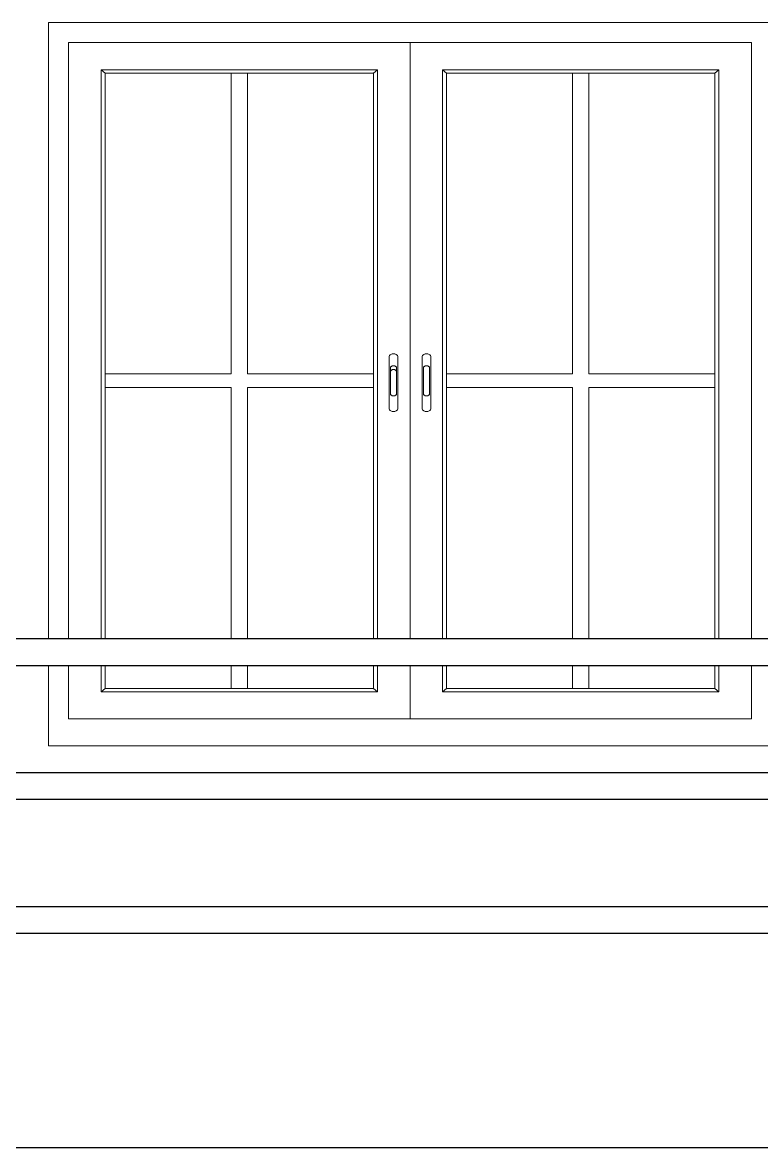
# Model space of a CAD drawing. Header units: inches. Extents: x -5058079 to -5054904, y -3262045 to -3259800.
# Drawn here: x -5056989.3 to -5056934.1, y -3261550.7 to -3261466.7 of the extents above; entities that cross this region are included whole.
import ezdxf

# ---------------------------------------------------------------- set-up
doc = ezdxf.new("R2010")
doc.units = ezdxf.units.IN
doc.header["$LTSCALE"] = 2
doc.header["$MEASUREMENT"] = 0
doc.layers.get('0').update_dxf_attribs({"linetype": 'CONTINUOUS'})
doc.layers.add('window', color=4, linetype='CONTINUOUS', lineweight=13)

msp = doc.modelspace()

# ---------------------------------------------------------------- linework, layer by layer
at = {"ltscale": 0.5}
for p, q in [((-5057092.271, -3261512.719), (-5056646.213, -3261512.719)), ((-5057070.238, -3261514.719), (-5056646.213, -3261514.719)), ((-5057070.238, -3261522.719), (-5056646.213, -3261522.719)), ((-5057070.238, -3261524.719), (-5056646.213, -3261524.719)), ((-5057070.238, -3261532.719), (-5056646.213, -3261532.719)), ((-5057070.238, -3261534.719), (-5056646.213, -3261534.719)), ((-5057080.266, -3261550.719), (-5056641.213, -3261550.719))]:
    msp.add_line(p, q, dxfattribs=at)
at = {"layer": 'window'}
for p, q in [((-5056987.354, -3261512.719), (-5056987.354, -3261466.719)), ((-5056987.354, -3261466.719), (-5056897.354, -3261466.719)), ((-5056985.854, -3261512.719), (-5056985.854, -3261468.219)), ((-5056985.854, -3261468.219), (-5056934.854, -3261468.219)), ((-5056960.354, -3261468.219), (-5056960.354, -3261512.719)), ((-5056934.854, -3261468.219), (-5056934.854, -3261512.719)), ((-5056962.788, -3261470.243), (-5056983.42, -3261470.243)), ((-5056983.42, -3261470.243), (-5056983.42, -3261512.719)), ((-5056983.116, -3261470.496), (-5056983.42, -3261470.243)), ((-5056983.116, -3261470.496), (-5056983.116, -3261512.719)), ((-5056983.116, -3261470.496), (-5056963.092, -3261470.496)), ((-5056973.712, -3261470.496), (-5056973.712, -3261492.964)), ((-5056972.496, -3261470.496), (-5056972.496, -3261492.964)), ((-5056963.092, -3261470.496), (-5056962.788, -3261470.243)), ((-5056963.092, -3261512.719), (-5056963.092, -3261470.496)), ((-5056962.788, -3261512.719), (-5056962.788, -3261470.243)), ((-5056957.92, -3261512.719), (-5056957.92, -3261470.243)), ((-5056957.92, -3261470.243), (-5056937.288, -3261470.243)), ((-5056957.616, -3261470.496), (-5056957.92, -3261470.243)), ((-5056957.616, -3261512.719), (-5056957.616, -3261470.496)), ((-5056937.592, -3261470.496), (-5056957.616, -3261470.496)), ((-5056948.212, -3261470.496), (-5056948.212, -3261492.964)), ((-5056946.996, -3261470.496), (-5056946.996, -3261492.964)), ((-5056937.592, -3261470.496), (-5056937.288, -3261470.243)), ((-5056937.592, -3261470.496), (-5056937.592, -3261512.719)), ((-5056937.288, -3261470.243), (-5056937.288, -3261512.719)), ((-5056961.784, -3261491.505), (-5056961.824, -3261491.531)), ((-5056961.74, -3261491.485), (-5056961.784, -3261491.505)), ((-5056961.691, -3261491.47), (-5056961.74, -3261491.485)), ((-5056961.64, -3261491.461), (-5056961.691, -3261491.47)), ((-5056961.588, -3261491.458), (-5056961.64, -3261491.461)), ((-5056961.535, -3261491.461), (-5056961.588, -3261491.458)), ((-5056961.484, -3261491.47), (-5056961.535, -3261491.461)), ((-5056961.436, -3261491.485), (-5056961.484, -3261491.47)), ((-5056961.391, -3261491.505), (-5056961.436, -3261491.485)), ((-5056961.351, -3261491.531), (-5056961.391, -3261491.505)), ((-5056959.317, -3261491.505), (-5056959.357, -3261491.531)), ((-5056959.317, -3261491.505), (-5056959.272, -3261491.485)), ((-5056959.224, -3261491.47), (-5056959.272, -3261491.485)), ((-5056959.173, -3261491.461), (-5056959.224, -3261491.47)), ((-5056959.12, -3261491.458), (-5056959.173, -3261491.461)), ((-5056959.068, -3261491.461), (-5056959.12, -3261491.458)), ((-5056959.068, -3261491.461), (-5056959.017, -3261491.47)), ((-5056959.017, -3261491.47), (-5056958.969, -3261491.485)), ((-5056958.969, -3261491.485), (-5056958.924, -3261491.505)), ((-5056958.924, -3261491.505), (-5056958.884, -3261491.531)), ((-5056961.918, -3261491.668), (-5056961.922, -3261491.707)), ((-5056961.922, -3261491.707), (-5056961.922, -3261495.522)), ((-5056961.906, -3261491.63), (-5056961.918, -3261491.668)), ((-5056961.886, -3261491.594), (-5056961.906, -3261491.63)), ((-5056961.858, -3261491.56), (-5056961.886, -3261491.594)), ((-5056961.824, -3261491.531), (-5056961.858, -3261491.56)), ((-5056961.69, -3261492.366), (-5056961.657, -3261492.356)), ((-5056961.657, -3261492.356), (-5056961.623, -3261492.35)), ((-5056961.623, -3261492.35), (-5056961.588, -3261492.347)), ((-5056961.588, -3261492.347), (-5056961.552, -3261492.35)), ((-5056961.552, -3261492.35), (-5056961.518, -3261492.356)), ((-5056961.518, -3261492.356), (-5056961.486, -3261492.366)), ((-5056961.317, -3261491.56), (-5056961.351, -3261491.531)), ((-5056961.289, -3261491.594), (-5056961.317, -3261491.56)), ((-5056961.269, -3261491.63), (-5056961.289, -3261491.594)), ((-5056961.257, -3261491.668), (-5056961.269, -3261491.63)), ((-5056961.253, -3261491.707), (-5056961.269, -3261491.63)), ((-5056961.253, -3261491.707), (-5056961.257, -3261491.668)), ((-5056961.253, -3261495.522), (-5056961.253, -3261491.707)), ((-5056959.455, -3261491.707), (-5056959.439, -3261491.63)), ((-5056959.455, -3261491.707), (-5056959.451, -3261491.668)), ((-5056959.455, -3261495.522), (-5056959.455, -3261491.707)), ((-5056959.451, -3261491.668), (-5056959.439, -3261491.63)), ((-5056959.439, -3261491.63), (-5056959.419, -3261491.594)), ((-5056959.419, -3261491.594), (-5056959.391, -3261491.56)), ((-5056959.357, -3261491.531), (-5056959.391, -3261491.56)), ((-5056959.19, -3261492.356), (-5056959.223, -3261492.366)), ((-5056959.156, -3261492.35), (-5056959.19, -3261492.356)), ((-5056959.12, -3261492.347), (-5056959.156, -3261492.35)), ((-5056959.085, -3261492.35), (-5056959.12, -3261492.347)), ((-5056959.051, -3261492.356), (-5056959.085, -3261492.35)), ((-5056959.018, -3261492.366), (-5056959.051, -3261492.356)), ((-5056958.884, -3261491.531), (-5056958.85, -3261491.56)), ((-5056958.822, -3261491.594), (-5056958.85, -3261491.56)), ((-5056958.802, -3261491.63), (-5056958.822, -3261491.594)), ((-5056958.79, -3261491.668), (-5056958.802, -3261491.63)), ((-5056958.79, -3261491.668), (-5056958.786, -3261491.707)), ((-5056958.786, -3261491.707), (-5056958.786, -3261495.522)), ((-5056973.712, -3261492.964), (-5056983.116, -3261492.964)), ((-5056963.092, -3261492.964), (-5056972.496, -3261492.964)), ((-5056961.813, -3261492.515), (-5056961.81, -3261492.488)), ((-5056961.813, -3261492.794), (-5056961.813, -3261492.515)), ((-5056961.813, -3261492.794), (-5056961.81, -3261492.768)), ((-5056961.813, -3261494.435), (-5056961.813, -3261492.794)), ((-5056961.81, -3261492.488), (-5056961.802, -3261492.463)), ((-5056961.81, -3261492.768), (-5056961.802, -3261492.743)), ((-5056961.802, -3261492.463), (-5056961.788, -3261492.439)), ((-5056961.802, -3261492.743), (-5056961.788, -3261492.719)), ((-5056961.788, -3261492.439), (-5056961.77, -3261492.416)), ((-5056961.788, -3261492.719), (-5056961.77, -3261492.696)), ((-5056961.77, -3261492.416), (-5056961.747, -3261492.396)), ((-5056961.77, -3261492.696), (-5056961.747, -3261492.676)), ((-5056961.747, -3261492.396), (-5056961.72, -3261492.379)), ((-5056961.747, -3261492.676), (-5056961.72, -3261492.659)), ((-5056961.72, -3261492.379), (-5056961.69, -3261492.366)), ((-5056961.72, -3261492.659), (-5056961.69, -3261492.645)), ((-5056961.69, -3261492.645), (-5056961.657, -3261492.635)), ((-5056961.657, -3261492.635), (-5056961.623, -3261492.629)), ((-5056961.623, -3261492.629), (-5056961.588, -3261492.627)), ((-5056961.588, -3261492.627), (-5056961.552, -3261492.629)), ((-5056961.552, -3261492.629), (-5056961.518, -3261492.635)), ((-5056961.518, -3261492.635), (-5056961.486, -3261492.645)), ((-5056961.486, -3261492.366), (-5056961.455, -3261492.379)), ((-5056961.486, -3261492.645), (-5056961.455, -3261492.659)), ((-5056961.455, -3261492.379), (-5056961.429, -3261492.396)), ((-5056961.455, -3261492.659), (-5056961.429, -3261492.676)), ((-5056961.429, -3261492.396), (-5056961.406, -3261492.416)), ((-5056961.429, -3261492.676), (-5056961.406, -3261492.696)), ((-5056961.406, -3261492.416), (-5056961.387, -3261492.439)), ((-5056961.406, -3261492.696), (-5056961.387, -3261492.719)), ((-5056961.387, -3261492.439), (-5056961.374, -3261492.463)), ((-5056961.387, -3261492.719), (-5056961.374, -3261492.743)), ((-5056961.374, -3261492.463), (-5056961.366, -3261492.488)), ((-5056961.374, -3261492.743), (-5056961.366, -3261492.768)), ((-5056961.366, -3261492.488), (-5056961.363, -3261492.515)), ((-5056961.366, -3261492.768), (-5056961.363, -3261492.794)), ((-5056961.363, -3261494.435), (-5056961.363, -3261492.515)), ((-5056959.343, -3261492.488), (-5056959.345, -3261492.515)), ((-5056959.345, -3261492.515), (-5056959.345, -3261494.435)), ((-5056959.334, -3261492.463), (-5056959.343, -3261492.488)), ((-5056959.321, -3261492.439), (-5056959.334, -3261492.463)), ((-5056959.302, -3261492.416), (-5056959.321, -3261492.439)), ((-5056959.279, -3261492.396), (-5056959.302, -3261492.416)), ((-5056959.253, -3261492.379), (-5056959.279, -3261492.396)), ((-5056959.223, -3261492.366), (-5056959.253, -3261492.379)), ((-5056958.988, -3261492.379), (-5056959.018, -3261492.366)), ((-5056958.961, -3261492.396), (-5056958.988, -3261492.379)), ((-5056958.939, -3261492.416), (-5056958.961, -3261492.396)), ((-5056958.92, -3261492.439), (-5056958.939, -3261492.416)), ((-5056958.907, -3261492.463), (-5056958.92, -3261492.439)), ((-5056958.898, -3261492.488), (-5056958.907, -3261492.463)), ((-5056958.896, -3261492.515), (-5056958.898, -3261492.488)), ((-5056958.896, -3261494.435), (-5056958.896, -3261492.515)), ((-5056957.616, -3261492.964), (-5056948.212, -3261492.964)), ((-5056946.996, -3261492.964), (-5056937.592, -3261492.964)), ((-5056973.712, -3261493.975), (-5056983.116, -3261493.975)), ((-5056973.712, -3261493.975), (-5056973.712, -3261512.719)), ((-5056972.496, -3261493.975), (-5056972.496, -3261512.719)), ((-5056963.092, -3261493.975), (-5056972.496, -3261493.975)), ((-5056957.616, -3261493.975), (-5056948.212, -3261493.975)), ((-5056948.212, -3261493.975), (-5056948.212, -3261512.719)), ((-5056946.996, -3261493.975), (-5056937.592, -3261493.975)), ((-5056946.996, -3261493.975), (-5056946.996, -3261512.719)), ((-5056961.813, -3261494.435), (-5056961.81, -3261494.461)), ((-5056961.81, -3261494.461), (-5056961.802, -3261494.487)), ((-5056961.802, -3261494.487), (-5056961.788, -3261494.511)), ((-5056961.788, -3261494.511), (-5056961.77, -3261494.533)), ((-5056961.77, -3261494.533), (-5056961.747, -3261494.553)), ((-5056961.747, -3261494.553), (-5056961.72, -3261494.57)), ((-5056961.72, -3261494.57), (-5056961.69, -3261494.584)), ((-5056961.69, -3261494.584), (-5056961.657, -3261494.594)), ((-5056961.657, -3261494.594), (-5056961.623, -3261494.6)), ((-5056961.623, -3261494.6), (-5056961.588, -3261494.602)), ((-5056961.588, -3261494.602), (-5056961.552, -3261494.6)), ((-5056961.552, -3261494.6), (-5056961.518, -3261494.594)), ((-5056961.518, -3261494.594), (-5056961.486, -3261494.584)), ((-5056961.486, -3261494.584), (-5056961.455, -3261494.57)), ((-5056961.455, -3261494.57), (-5056961.429, -3261494.553)), ((-5056961.429, -3261494.553), (-5056961.406, -3261494.533)), ((-5056961.406, -3261494.533), (-5056961.387, -3261494.511)), ((-5056961.387, -3261494.511), (-5056961.374, -3261494.487)), ((-5056961.374, -3261494.487), (-5056961.366, -3261494.461)), ((-5056961.366, -3261494.461), (-5056961.363, -3261494.435)), ((-5056959.343, -3261494.461), (-5056959.345, -3261494.435)), ((-5056959.334, -3261494.487), (-5056959.343, -3261494.461)), ((-5056959.321, -3261494.511), (-5056959.334, -3261494.487)), ((-5056959.302, -3261494.533), (-5056959.321, -3261494.511)), ((-5056959.279, -3261494.553), (-5056959.302, -3261494.533)), ((-5056959.253, -3261494.57), (-5056959.279, -3261494.553)), ((-5056959.223, -3261494.584), (-5056959.253, -3261494.57)), ((-5056959.19, -3261494.594), (-5056959.223, -3261494.584)), ((-5056959.156, -3261494.6), (-5056959.19, -3261494.594)), ((-5056959.12, -3261494.602), (-5056959.156, -3261494.6)), ((-5056959.085, -3261494.6), (-5056959.12, -3261494.602)), ((-5056959.051, -3261494.594), (-5056959.085, -3261494.6)), ((-5056959.018, -3261494.584), (-5056959.051, -3261494.594)), ((-5056958.988, -3261494.57), (-5056959.018, -3261494.584)), ((-5056958.961, -3261494.553), (-5056958.988, -3261494.57)), ((-5056958.939, -3261494.533), (-5056958.961, -3261494.553)), ((-5056958.92, -3261494.511), (-5056958.939, -3261494.533)), ((-5056958.907, -3261494.487), (-5056958.92, -3261494.511)), ((-5056958.898, -3261494.461), (-5056958.907, -3261494.487)), ((-5056958.896, -3261494.435), (-5056958.898, -3261494.461)), ((-5056961.918, -3261495.561), (-5056961.922, -3261495.522)), ((-5056961.922, -3261495.522), (-5056961.906, -3261495.599)), ((-5056961.918, -3261495.561), (-5056961.906, -3261495.599)), ((-5056961.906, -3261495.599), (-5056961.886, -3261495.635)), ((-5056961.886, -3261495.635), (-5056961.858, -3261495.668)), ((-5056961.858, -3261495.668), (-5056961.824, -3261495.698)), ((-5056961.824, -3261495.698), (-5056961.784, -3261495.723)), ((-5056961.391, -3261495.723), (-5056961.351, -3261495.698)), ((-5056961.351, -3261495.698), (-5056961.317, -3261495.668)), ((-5056961.317, -3261495.668), (-5056961.289, -3261495.635)), ((-5056961.289, -3261495.635), (-5056961.269, -3261495.599)), ((-5056961.269, -3261495.599), (-5056961.257, -3261495.561)), ((-5056961.257, -3261495.561), (-5056961.253, -3261495.522)), ((-5056959.451, -3261495.561), (-5056959.455, -3261495.522)), ((-5056959.439, -3261495.599), (-5056959.451, -3261495.561)), ((-5056959.439, -3261495.599), (-5056959.419, -3261495.635)), ((-5056959.419, -3261495.635), (-5056959.391, -3261495.668)), ((-5056959.391, -3261495.668), (-5056959.357, -3261495.698)), ((-5056959.317, -3261495.723), (-5056959.357, -3261495.698)), ((-5056958.924, -3261495.723), (-5056958.884, -3261495.698)), ((-5056958.884, -3261495.698), (-5056958.85, -3261495.668)), ((-5056958.85, -3261495.668), (-5056958.822, -3261495.635)), ((-5056958.802, -3261495.599), (-5056958.822, -3261495.635)), ((-5056958.786, -3261495.522), (-5056958.802, -3261495.599)), ((-5056958.79, -3261495.561), (-5056958.802, -3261495.599)), ((-5056958.79, -3261495.561), (-5056958.786, -3261495.522)), ((-5056961.784, -3261495.723), (-5056961.74, -3261495.743)), ((-5056961.74, -3261495.743), (-5056961.691, -3261495.758)), ((-5056961.691, -3261495.758), (-5056961.64, -3261495.767)), ((-5056961.64, -3261495.767), (-5056961.588, -3261495.77)), ((-5056961.588, -3261495.77), (-5056961.535, -3261495.767)), ((-5056961.535, -3261495.767), (-5056961.484, -3261495.758)), ((-5056961.484, -3261495.758), (-5056961.436, -3261495.743)), ((-5056961.436, -3261495.743), (-5056961.391, -3261495.723)), ((-5056959.272, -3261495.743), (-5056959.317, -3261495.723)), ((-5056959.272, -3261495.743), (-5056959.224, -3261495.758)), ((-5056959.173, -3261495.767), (-5056959.224, -3261495.758)), ((-5056959.12, -3261495.77), (-5056959.173, -3261495.767)), ((-5056959.12, -3261495.77), (-5056959.068, -3261495.767)), ((-5056959.068, -3261495.767), (-5056959.017, -3261495.758)), ((-5056958.969, -3261495.743), (-5056959.017, -3261495.758)), ((-5056958.924, -3261495.723), (-5056958.969, -3261495.743)), ((-5056987.354, -3261520.719), (-5056987.354, -3261514.719)), ((-5056985.854, -3261518.719), (-5056985.854, -3261514.719)), ((-5056983.42, -3261514.719), (-5056983.42, -3261516.696)), ((-5056983.116, -3261514.719), (-5056983.116, -3261516.443)), ((-5056973.712, -3261514.719), (-5056973.712, -3261516.443)), ((-5056972.496, -3261514.719), (-5056972.496, -3261516.443)), ((-5056963.092, -3261516.443), (-5056963.092, -3261514.719)), ((-5056962.788, -3261516.696), (-5056962.788, -3261514.719)), ((-5056960.354, -3261514.719), (-5056960.354, -3261518.719)), ((-5056957.92, -3261516.696), (-5056957.92, -3261514.719)), ((-5056957.616, -3261516.443), (-5056957.616, -3261514.719)), ((-5056948.212, -3261514.719), (-5056948.212, -3261516.443)), ((-5056946.996, -3261514.719), (-5056946.996, -3261516.443)), ((-5056937.592, -3261514.719), (-5056937.592, -3261516.443)), ((-5056937.288, -3261514.719), (-5056937.288, -3261516.696)), ((-5056934.854, -3261514.719), (-5056934.854, -3261518.719)), ((-5056983.116, -3261516.443), (-5056983.42, -3261516.696)), ((-5056983.42, -3261516.696), (-5056962.788, -3261516.696)), ((-5056983.116, -3261516.443), (-5056963.092, -3261516.443)), ((-5056962.788, -3261516.696), (-5056963.092, -3261516.443)), ((-5056957.92, -3261516.696), (-5056957.616, -3261516.443)), ((-5056937.288, -3261516.696), (-5056957.92, -3261516.696)), ((-5056937.592, -3261516.443), (-5056957.616, -3261516.443)), ((-5056937.288, -3261516.696), (-5056937.592, -3261516.443)), ((-5056934.854, -3261518.719), (-5056985.854, -3261518.719)), ((-5056987.354, -3261520.719), (-5056933.354, -3261520.719))]:
    msp.add_line(p, q, dxfattribs=at)

doc.saveas('drawing.dxf')
